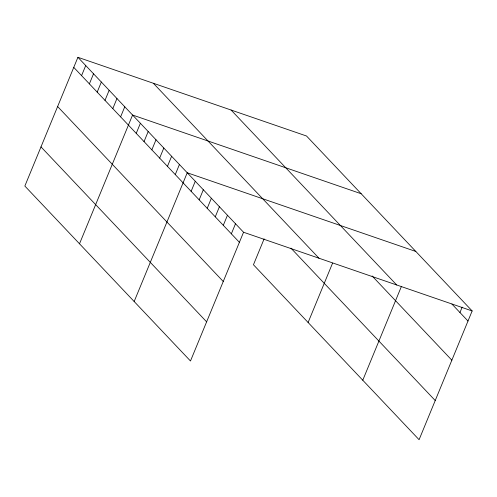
<?xml version="1.0" encoding="UTF-8"?>
<svg xmlns="http://www.w3.org/2000/svg" width="497" height="497" viewBox="0 0 497 497"><rect width="100%" height="100%" fill="white"/><g stroke="black" fill="none" stroke-linecap="round" stroke-linejoin="round"><path stroke-width="0.75" d="M77.917 57.298L24.85 186.046L190.481 360.996L243.549 232.248L77.917 57.298L306.519 136.004L472.15 310.954L419.083 439.702L253.451 264.752L264.118 238.877M81.576 75.619L85.726 65.542M89.379 83.869L93.535 73.792M97.188 92.113L101.345 82.042M104.997 100.363L109.154 90.286M112.807 108.613L116.957 98.536M120.616 116.857L124.766 106.78M79.508 243.785L132.575 115.031L361.176 193.737M136.234 133.351L140.384 123.275M144.037 141.602L148.193 131.525M151.846 149.845L156.002 139.775M159.655 158.096L163.811 148.019M167.464 166.346L171.62 156.269M175.273 174.59L179.423 164.513M134.165 301.517L187.232 172.763L415.834 251.47M191.128 191.339L195.278 181.262M199.173 199.831L203.323 189.761M207.218 208.33L211.368 198.253M215.263 216.829L219.413 206.752M223.308 225.327L227.458 215.251M231.353 233.826L235.503 223.749M308.109 322.485L332.568 263.149M362.767 380.224L401.303 286.719M459.955 312.532L462.167 307.158M243.549 232.248L472.15 310.954M451.91 304.034L468 321.025M231.08 110.03L396.712 284.98M372.116 275.965L451.854 360.188M153.356 83.266L318.987 258.216M290.938 248.133L435.223 400.539M73.767 67.375L239.399 242.325M57.621 106.538L223.252 281.488M40.99 146.888L206.622 321.839"/></g></svg>
